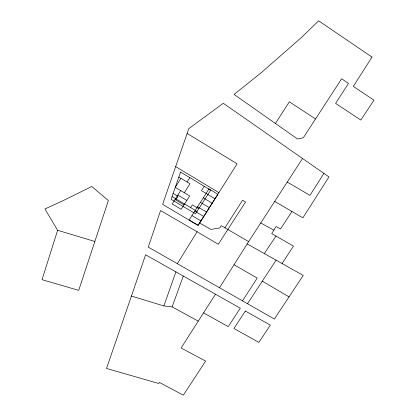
<?xml version="1.0" encoding="UTF-8"?>
<svg xmlns="http://www.w3.org/2000/svg" width="416" height="416" viewBox="0 0 416 416"><rect width="100%" height="100%" fill="white"/><g stroke="black" fill="none" stroke-linecap="round" stroke-linejoin="round"><path stroke-width="0.62" d="M57.621 230.287L42.037 279.682L78.702 290.363L108.368 200.58L91.78 186.482L62.993 200.715L44.933 208.978L57.621 230.287L94.817 241.462M131.425 296.046L163.873 305.947L175.9 271.866M163.873 305.947L172.146 306.888L183.29 276.037M177.362 263.697L197.122 231.769L218.275 244.28L245.549 202.015L242.57 200.262L224.936 227.802M180.95 178.344L175.261 187.356L189.696 195.936L181.204 209.284L172.198 203.991L180.684 190.58M176.259 199.082L177.986 196.357L173.129 193.482M187.08 182L189.842 177.642M219.492 287.737L248.654 241.602L302.531 158.491M184.304 192.733L189.992 183.763L178.833 177.065M323.929 173.404L309.967 195.364L287.196 182.047M190.616 207.61L192.369 204.864L198.822 208.686M204.225 186.285L201.458 190.616L214.999 198.739M275.454 123.49L289.318 101.8L315.541 118.955M215.488 294.195L181.1 347.974L205.624 361.088L183.336 395.2L159.432 382.444L158.777 383.484L106.522 368.456L145.616 254.79L240.313 308.199L228.202 326.628L203.559 312.842M197.122 231.769L160.55 210.564L148.273 247.109L242.512 300.867L257.197 278.086L234.031 264.742M291.933 211.474L280.498 229.018L276.099 226.481L271.747 233.631L293.472 246.116L282.053 263.526M242.512 300.867L247.494 303.711L276.099 260.182M264.321 253.562L275.969 236.059M260.686 222.96L273.868 230.147M172.146 306.888L198.245 321.152M247.187 243.932L303.243 275.434L274.347 319.03L247.494 303.711M199.711 223.096L210.985 229.419L219.898 227.89L221.265 225.67L248.654 241.602M274.612 201.375L302.869 217.849L328.973 176.92L223.298 103.272L188.776 128.664L162.64 204.344L198.193 225.498L237.115 163.784L187.122 133.448M191.937 215.592L200.819 220.813M262.319 281.154L289.037 296.868M175.022 199.529L184.028 204.844M194.761 211.177L203.642 216.414M177.85 195.057L186.857 200.392M197.595 206.752L206.476 212.009M200.429 202.316L209.31 207.594M172.052 196.586L197.059 211.432M203.273 197.87L212.155 203.169M175.666 166.613L218.915 192.644M180.57 172.068L171.096 199.342L195.572 213.762L210.678 190.164L180.57 172.068M208.972 188.958L189.119 220.002L198 225.202L217.854 194.293L208.972 188.958M372.013 57.096L353.293 86.419L373.963 100.168L360.833 120.052L335.608 103.397L348.494 83.366L341.635 78.78L303.352 137.712L297.56 139.017L234.109 94.453L261.565 72.426L302.13 36.863L318.64 20.8L372.013 57.096M245.383 311.054L233.932 328.474L258.877 342.399L270.332 325.13L245.383 311.054"/></g></svg>
